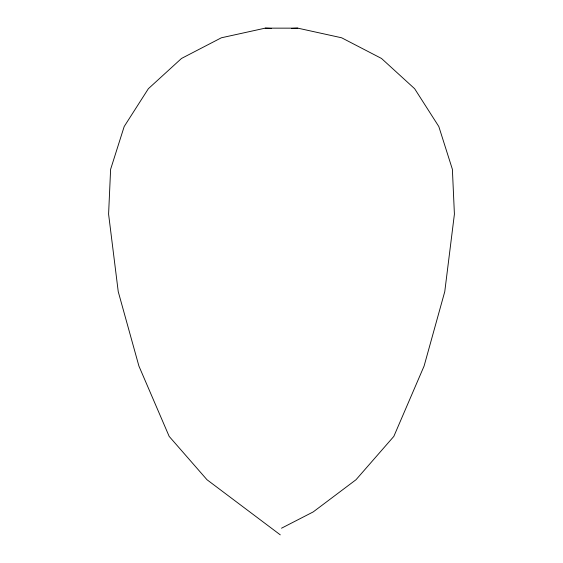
<?xml version="1.0" encoding="UTF-8"?>
<svg xmlns="http://www.w3.org/2000/svg" width="563" height="563" viewBox="0 0 563 563"><rect width="100%" height="100%" fill="white"/><g stroke="black" fill="none" stroke-linecap="round" stroke-linejoin="round"><path stroke-width="0.84" d="M281.5 528.214L313.211 511.915L356.006 479.732L393.826 436.402L424.101 366.02L444.763 291.627L454.411 214.137L452.385 169.308L438.816 126.527L414.642 88.715L381.496 58.453L341.642 37.791L297.806 28.15L265.194 28.15L221.358 37.791L181.504 58.453L148.358 88.715L124.184 126.527L110.615 169.308L108.589 214.137L118.237 291.627L138.899 366.02L169.174 436.402L206.994 479.732L280.283 534.85M291.768 28.424L297.806 28.15M265.194 28.15L271.232 28.424"/></g></svg>
